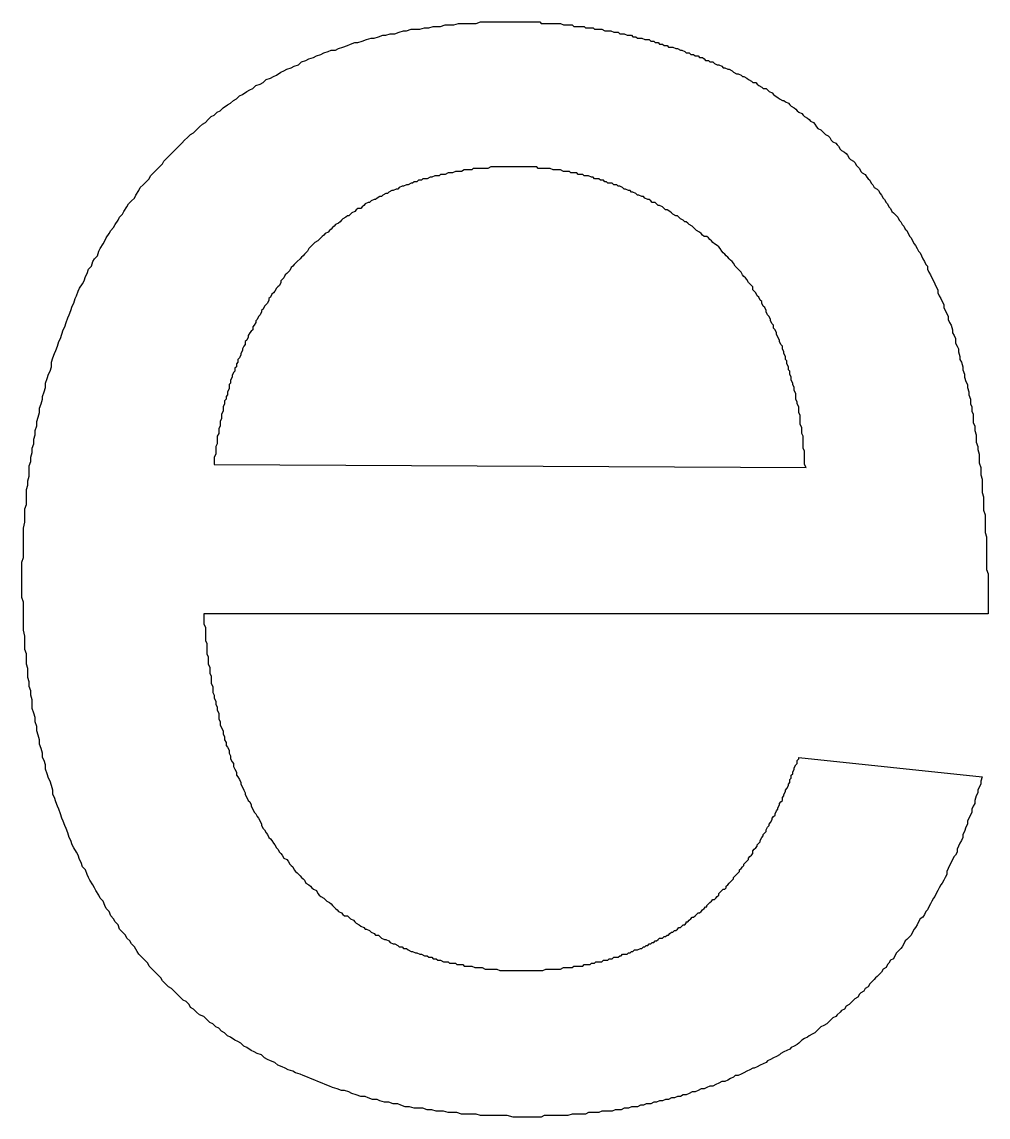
# Model space of a CAD drawing. Extents: x 6 to 282, y -60 to 50.
# Drawn here: x 123.85 to 157.39, y -0.87 to 37.14 of the extents above; entities that cross this region are included whole.
import ezdxf

# ---------------------------------------------------------------- set-up
doc = ezdxf.new("R2010")
doc.units = 0

msp = doc.modelspace()

# ---------------------------------------------------------------- linework, layer by layer
at = {"layer": 'Layer 0', "color": 1}
for points in [[(157.392303, 16.591944), (157.392303, 16.591944), (130.16713, 16.591944), (130.16713, 16.489206), (130.16713, 16.386469), (130.16713, 16.232365), (130.218506, 16.129629), (130.218506, 16.026892), (130.218506, 15.872787), (130.218506, 15.770051), (130.218506, 15.667315), (130.269867, 15.564578), (130.269867, 15.410473), (130.269867, 15.307736), (130.269867, 15.205), (130.321228, 15.102263), (130.321228, 14.948159), (130.321228, 14.845423), (130.372604, 14.742686), (130.372604, 14.63995), (130.372604, 14.537213), (130.423965, 14.434477), (130.423965, 14.33174), (130.423965, 14.177635), (130.475342, 14.074899), (130.475342, 13.972162), (130.475342, 13.869426), (130.526703, 13.766689), (130.526703, 13.663953), (130.578079, 13.561216), (130.578079, 13.45848), (130.62944, 13.355743), (130.62944, 13.253007), (130.680817, 13.15027), (130.680817, 13.047534), (130.680817, 12.944798), (130.732178, 12.842061), (130.732178, 12.739325), (130.783554, 12.636588), (130.834915, 12.533852), (130.834915, 12.431115), (130.886292, 12.328379), (130.886292, 12.225642), (130.937653, 12.122906), (130.937653, 12.020169), (130.989029, 11.968801), (131.04039, 11.866064), (131.04039, 11.763328), (131.091751, 11.660591), (131.091751, 11.557855), (131.143127, 11.455118), (131.194489, 11.40375), (131.194489, 11.301014), (131.245865, 11.198277), (131.297226, 11.095541), (131.297226, 10.992805), (131.348602, 10.941436), (131.399963, 10.838699), (131.45134, 10.735963), (131.45134, 10.684595), (131.502701, 10.581859), (131.554077, 10.479122), (131.605438, 10.376386), (131.605438, 10.325017), (131.656815, 10.222281), (131.708176, 10.119544), (131.759552, 10.068176), (131.810913, 9.96544), (131.810913, 9.914071), (131.862289, 9.811335), (131.913651, 9.708598), (131.965012, 9.657229), (132.016388, 9.554493), (132.067749, 9.503125), (132.119125, 9.400389), (132.170486, 9.297652), (132.170486, 9.246284), (132.221863, 9.143547), (132.273224, 9.092179), (132.3246, 8.989443), (132.375961, 8.938074), (132.427338, 8.835338), (132.478699, 8.78397), (132.530075, 8.732601), (132.581436, 8.629865), (132.632813, 8.578497), (132.684174, 8.47576), (132.73555, 8.424392), (132.786911, 8.321655), (132.838272, 8.270288), (132.889648, 8.218919), (132.94101, 8.116182), (133.043747, 8.064815), (133.095123, 8.013446), (133.146484, 7.910709), (133.197861, 7.859341), (133.249222, 7.807973), (133.300598, 7.705236), (133.351959, 7.653868), (133.403336, 7.6025), (133.506073, 7.499763), (133.557434, 7.448395), (133.608795, 7.397027), (133.660172, 7.345659), (133.711533, 7.242922), (133.81427, 7.191554), (133.865646, 7.140186), (133.917007, 7.088818), (133.968384, 7.037449), (134.071121, 6.986081), (134.122482, 6.883345), (134.173859, 6.831976), (134.22522, 6.780608), (134.327957, 6.72924), (134.379333, 6.677872), (134.430695, 6.626503), (134.533432, 6.575135), (134.584793, 6.523767), (134.636169, 6.472399), (134.738907, 6.369662), (134.790268, 6.318294), (134.841644, 6.266926), (134.944382, 6.215558), (134.995743, 6.164189), (135.047119, 6.112821), (135.149857, 6.112821), (135.201218, 6.061453), (135.252594, 6.010085), (135.355316, 5.958716), (135.406693, 5.907348), (135.458054, 5.85598), (135.560791, 5.804612), (135.612167, 5.753243), (135.714905, 5.701875), (135.766266, 5.650507), (135.817642, 5.650507), (135.92038, 5.599139), (135.971741, 5.547771), (136.074478, 5.496402), (136.125839, 5.445034), (136.228577, 5.445034), (136.279953, 5.393666), (136.331314, 5.342298), (136.434052, 5.290929), (136.485428, 5.290929), (136.588165, 5.239561), (136.639526, 5.188193), (136.742264, 5.136825), (136.79364, 5.136825), (136.896378, 5.085456), (136.947739, 5.034088), (137.050476, 5.034088), (137.101837, 4.98272), (137.204575, 4.98272), (137.255951, 4.931352), (137.358688, 4.879983), (137.410049, 4.879983), (137.512787, 4.828615), (137.564163, 4.828615), (137.666901, 4.777246), (137.718262, 4.777246), (137.820999, 4.725878), (137.923737, 4.725878), (137.975098, 4.67451), (138.077835, 4.67451), (138.129211, 4.623142), (138.231949, 4.623142), (138.28331, 4.571774), (138.386047, 4.571774), (138.488785, 4.520405), (138.540161, 4.520405), (138.642883, 4.520405), (138.69426, 4.469037), (138.796997, 4.469037), (138.899734, 4.469037), (138.951096, 4.417669), (139.053833, 4.417669), (139.15657, 4.417669), (139.207947, 4.366301), (139.310684, 4.366301), (139.413422, 4.366301), (139.464783, 4.366301), (139.56752, 4.314932), (139.670258, 4.314932), (139.721619, 4.314932), (139.824356, 4.314932), (139.927094, 4.263564), (139.97847, 4.263564), (140.081207, 4.263564), (140.183945, 4.263564), (140.286667, 4.263564), (140.338043, 4.263564), (140.440781, 4.212196), (140.543518, 4.212196), (140.646255, 4.212196), (140.697617, 4.212196), (140.800354, 4.212196), (140.903091, 4.212196), (141.005829, 4.212196), (141.057205, 4.212196), (141.159927, 4.212196), (141.262665, 4.212196), (141.314041, 4.212196), (141.365402, 4.212196), (141.46814, 4.212196), (141.519516, 4.212196), (141.570877, 4.212196), (141.673615, 4.212196), (141.724991, 4.212196), (141.827728, 4.212196), (141.879089, 4.212196), (141.930466, 4.212196), (142.033188, 4.263564), (142.084564, 4.263564), (142.135925, 4.263564), (142.238663, 4.263564), (142.290039, 4.263564), (142.3414, 4.263564), (142.444138, 4.263564), (142.495514, 4.263564), (142.546875, 4.263564), (142.649612, 4.314932), (142.700989, 4.314932), (142.75235, 4.314932), (142.855087, 4.314932), (142.906448, 4.314932), (142.957825, 4.314932), (143.009186, 4.366301), (143.111923, 4.366301), (143.1633, 4.366301), (143.214661, 4.366301), (143.317398, 4.366301), (143.368774, 4.417669), (143.420135, 4.417669), (143.471512, 4.417669), (143.574249, 4.417669), (143.62561, 4.469037), (143.676971, 4.469037), (143.728348, 4.469037), (143.779709, 4.520405), (143.882446, 4.520405), (143.933823, 4.520405), (143.985184, 4.520405), (144.03656, 4.571774), (144.087921, 4.571774), (144.190659, 4.571774), (144.242035, 4.623142), (144.293396, 4.623142), (144.344772, 4.623142), (144.396133, 4.67451), (144.498871, 4.67451), (144.550232, 4.67451), (144.601608, 4.725878), (144.652969, 4.725878), (144.704346, 4.777246), (144.755707, 4.777246), (144.858444, 4.777246), (144.909821, 4.828615), (144.961182, 4.828615), (145.012558, 4.879983), (145.063919, 4.879983), (145.115295, 4.931352), (145.166656, 4.931352), (145.218033, 4.931352), (145.320755, 4.98272), (145.372131, 4.98272), (145.423492, 5.034088), (145.474869, 5.034088), (145.52623, 5.085456), (145.577606, 5.085456), (145.628967, 5.136825), (145.680344, 5.136825), (145.731705, 5.188193), (145.783081, 5.188193), (145.834442, 5.239561), (145.885818, 5.239561), (145.93718, 5.290929), (145.988556, 5.342298), (146.091293, 5.342298), (146.142654, 5.393666), (146.194016, 5.393666), (146.245392, 5.445034), (146.296753, 5.445034), (146.348129, 5.496402), (146.39949, 5.547771), (146.450867, 5.547771), (146.502228, 5.599139), (146.553604, 5.599139), (146.604965, 5.650507), (146.656342, 5.701875), (146.707703, 5.701875), (146.759079, 5.753243), (146.81044, 5.804612), (146.861816, 5.804612), (146.913177, 5.85598), (146.913177, 5.907348), (146.964539, 5.907348), (147.015915, 5.958716), (147.067276, 6.010085), (147.118652, 6.061453), (147.170013, 6.061453), (147.22139, 6.112821), (147.272751, 6.164189), (147.324127, 6.215558), (147.375488, 6.215558), (147.426865, 6.266926), (147.478226, 6.318294), (147.529602, 6.369662), (147.580963, 6.421031), (147.632339, 6.421031), (147.632339, 6.472399), (147.683701, 6.523767), (147.735077, 6.575135), (147.786438, 6.626503), (147.837799, 6.677872), (147.889175, 6.677872), (147.940536, 6.72924), (147.991913, 6.780608), (148.043274, 6.831976), (148.043274, 6.883345), (148.09465, 6.934713), (148.146011, 6.986081), (148.197388, 7.037449), (148.248749, 7.037449), (148.300125, 7.088818), (148.300125, 7.140186), (148.351486, 7.191554), (148.402863, 7.242922), (148.454224, 7.294291), (148.5056, 7.345659), (148.556961, 7.397027), (148.556961, 7.448395), (148.608337, 7.499763), (148.659698, 7.551132), (148.71106, 7.6025), (148.762436, 7.653868), (148.762436, 7.705236), (148.813797, 7.756605), (148.865173, 7.807973), (148.916534, 7.859341), (148.916534, 7.910709), (148.967911, 7.962078), (149.019272, 8.013446), (149.070648, 8.064815), (149.070648, 8.116182), (149.122009, 8.167551), (149.173386, 8.218919), (149.224747, 8.270288), (149.224747, 8.373024), (149.276123, 8.424392), (149.327484, 8.47576), (149.37886, 8.527128), (149.37886, 8.578497), (149.430222, 8.629865), (149.481583, 8.681233), (149.481583, 8.732601), (149.532959, 8.835338), (149.58432, 8.886706), (149.58432, 8.938074), (149.635696, 8.989443), (149.687057, 9.040811), (149.687057, 9.092179), (149.738434, 9.194916), (149.789795, 9.246284), (149.789795, 9.297652), (149.841171, 9.34902), (149.892532, 9.451756), (149.892532, 9.503125), (149.943909, 9.554493), (149.99527, 9.605862), (149.99527, 9.657229), (150.046646, 9.759966), (150.098007, 9.811335), (150.098007, 9.862703), (150.149384, 9.96544), (150.149384, 10.016808), (150.200745, 10.068176), (150.252121, 10.119544), (150.252121, 10.222281), (150.303482, 10.273649), (150.303482, 10.325017), (150.354843, 10.427753), (150.354843, 10.479122), (150.406219, 10.53049), (150.457581, 10.633226), (150.457581, 10.684595), (150.508957, 10.735963), (150.508957, 10.838699), (150.560318, 10.890068), (150.560318, 10.992805), (150.611694, 11.044172), (150.611694, 11.095541), (150.663055, 11.198277), (150.663055, 11.249645), (150.714432, 11.352382), (150.765793, 11.40375), (150.765793, 11.506487), (150.817169, 11.557855), (150.817169, 11.609223), (157.186829, 10.941436), (157.135452, 10.787332), (157.135452, 10.684595), (157.084091, 10.581859), (157.032715, 10.479122), (157.032715, 10.376386), (156.981354, 10.273649), (156.929993, 10.119544), (156.929993, 10.016808), (156.878616, 9.914071), (156.827255, 9.811335), (156.827255, 9.708598), (156.775879, 9.605862), (156.724518, 9.503125), (156.673141, 9.400389), (156.673141, 9.297652), (156.62178, 9.194916), (156.570404, 9.040811), (156.519043, 8.938074), (156.519043, 8.835338), (156.467667, 8.732601), (156.416306, 8.629865), (156.364929, 8.527128), (156.313568, 8.424392), (156.313568, 8.321655), (156.262192, 8.218919), (156.210831, 8.167551), (156.159454, 8.064815), (156.108093, 7.962078), (156.056732, 7.859341), (156.005356, 7.756605), (155.953995, 7.653868), (155.953995, 7.551132), (155.902618, 7.448395), (155.851257, 7.345659), (155.799881, 7.242922), (155.74852, 7.191554), (155.697144, 7.088818), (155.645782, 6.986081), (155.594406, 6.883345), (155.543045, 6.780608), (155.491669, 6.72924), (155.440308, 6.626503), (155.388931, 6.523767), (155.33757, 6.421031), (155.286209, 6.318294), (155.234833, 6.266926), (155.183472, 6.164189), (155.132095, 6.061453), (155.029358, 6.010085), (154.977997, 5.907348), (154.92662, 5.804612), (154.875259, 5.701875), (154.823883, 5.650507), (154.772522, 5.547771), (154.721146, 5.445034), (154.669785, 5.393666), (154.567047, 5.290929), (154.515671, 5.239561), (154.46431, 5.136825), (154.412949, 5.034088), (154.361572, 4.98272), (154.258835, 4.879983), (154.207474, 4.828615), (154.156097, 4.725878), (154.104736, 4.623142), (154.001999, 4.571774), (153.950623, 4.469037), (153.899261, 4.417669), (153.847885, 4.314932), (153.745148, 4.263564), (153.693787, 4.160828), (153.64241, 4.109459), (153.539688, 4.006723), (153.488312, 3.955355), (153.436951, 3.903986), (153.334213, 3.80125), (153.282837, 3.749882), (153.231476, 3.647145), (153.128738, 3.595777), (153.077362, 3.493041), (152.974625, 3.441672), (152.923264, 3.390304), (152.871887, 3.287568), (152.769165, 3.236199), (152.717789, 3.184831), (152.615051, 3.082095), (152.56369, 3.030726), (152.460953, 2.979358), (152.409576, 2.876622), (152.306839, 2.825253), (152.255478, 2.773885), (152.15274, 2.671149), (152.101364, 2.619781), (151.998627, 2.568412), (151.947266, 2.517044), (151.844528, 2.414307), (151.793167, 2.362939), (151.69043, 2.311571), (151.587692, 2.260203), (151.536316, 2.208834), (151.433578, 2.106098), (151.382217, 2.05473), (151.27948, 2.003361), (151.176743, 1.951993), (151.125366, 1.900625), (151.022644, 1.849257), (150.919907, 1.797889), (150.817169, 1.695152), (150.765793, 1.643784), (150.663055, 1.592416), (150.560318, 1.541047), (150.508957, 1.489679), (150.406219, 1.438311), (150.303482, 1.386943), (150.200745, 1.335574), (150.149384, 1.284206), (150.046646, 1.232838), (149.943909, 1.18147), (149.841171, 1.130101), (149.738434, 1.078733), (149.687057, 1.027365), (149.58432, 0.975997), (149.481583, 0.924628), (149.37886, 0.87326), (149.276123, 0.821892), (149.224747, 0.821892), (149.122009, 0.770524), (149.019272, 0.719155), (148.916534, 0.667787), (148.813797, 0.616419), (148.71106, 0.565051), (148.608337, 0.565051), (148.556961, 0.513682), (148.454224, 0.462314), (148.351486, 0.410946), (148.248749, 0.359578), (148.146011, 0.359578), (148.043274, 0.308209), (147.940536, 0.256841), (147.837799, 0.205473), (147.735077, 0.205473), (147.632339, 0.154105), (147.529602, 0.102736), (147.426865, 0.102736), (147.324127, 0.051368), (147.22139, 0), (147.118652, 0), (147.015915, -0.051368), (146.913177, -0.102736), (146.81044, -0.102736), (146.707703, -0.154105), (146.604965, -0.154105), (146.502228, -0.205473), (146.39949, -0.205473), (146.296753, -0.256841), (146.194016, -0.256841), (146.091293, -0.308209), (145.988556, -0.308209), (145.885818, -0.359578), (145.783081, -0.359578), (145.680344, -0.410946), (145.52623, -0.410946), (145.423492, -0.462314), (145.320755, -0.462314), (145.218033, -0.513682), (145.115295, -0.513682), (145.012558, -0.513682), (144.909821, -0.565051), (144.755707, -0.565051), (144.652969, -0.616419), (144.550232, -0.616419), (144.447495, -0.616419), (144.344772, -0.667787), (144.190659, -0.667787), (144.087921, -0.667787), (143.985184, -0.667787), (143.882446, -0.719155), (143.779709, -0.719155), (143.62561, -0.719155), (143.522873, -0.719155), (143.420135, -0.770524), (143.317398, -0.770524), (143.1633, -0.770524), (143.060562, -0.770524), (142.957825, -0.770524), (142.803711, -0.821892), (142.700989, -0.821892), (142.598251, -0.821892), (142.495514, -0.821892), (142.3414, -0.821892), (142.238663, -0.821892), (142.135925, -0.821892), (141.981827, -0.821892), (141.879089, -0.87326), (141.724991, -0.87326), (141.622253, -0.87326), (141.519516, -0.87326), (141.365402, -0.87326), (141.211304, -0.87326), (141.057205, -0.87326), (140.903091, -0.87326), (140.697617, -0.821892), (140.543518, -0.821892), (140.389404, -0.821892), (140.235306, -0.821892), (140.081207, -0.821892), (139.927094, -0.821892), (139.772995, -0.821892), (139.618881, -0.770524), (139.464783, -0.770524), (139.259308, -0.770524), (139.105209, -0.770524), (138.951096, -0.719155), (138.796997, -0.719155), (138.642883, -0.719155), (138.488785, -0.667787), (138.334686, -0.667787), (138.231949, -0.667787), (138.077835, -0.616419), (137.923737, -0.616419), (137.769623, -0.565051), (137.615524, -0.565051), (137.461426, -0.565051), (137.307312, -0.513682), (137.153214, -0.513682), (136.9991, -0.462314), (136.896378, -0.410946), (136.742264, -0.410946), (136.588165, -0.359578), (136.434052, -0.359578), (136.279953, -0.308209), (136.177216, -0.256841), (136.023117, -0.256841), (135.869003, -0.205473), (135.766266, -0.154105), (135.612167, -0.154105), (135.458054, -0.102736), (135.303955, -0.051368), (135.201218, 0), (135.047119, 0.051368), (134.944382, 0.051368), (134.790268, 0.102736), (134.636169, 0.154105), (134.533432, 0.205473), (134.379333, 0.256841), (134.276596, 0.308209), (134.122482, 0.359578), (134.019745, 0.410946), (133.865646, 0.462314), (133.762909, 0.513682), (133.608795, 0.565051), (133.506073, 0.616419), (133.351959, 0.667787), (133.249222, 0.719155), (133.095123, 0.770524), (132.992386, 0.821892), (132.889648, 0.87326), (132.73555, 0.924628), (132.632813, 1.027365), (132.478699, 1.078733), (132.375961, 1.130101), (132.273224, 1.18147), (132.170486, 1.284206), (132.016388, 1.335574), (131.913651, 1.386943), (131.810913, 1.438311), (131.656815, 1.541047), (131.554077, 1.592416), (131.45134, 1.695152), (131.348602, 1.74652), (131.245865, 1.797889), (131.091751, 1.900625), (130.989029, 1.951993), (130.886292, 2.05473), (130.783554, 2.106098), (130.680817, 2.208834), (130.578079, 2.260203), (130.475342, 2.362939), (130.372604, 2.414307), (130.269867, 2.517044), (130.16713, 2.619781), (130.013031, 2.671149), (129.910294, 2.773885), (129.807556, 2.876622), (129.704819, 2.92799), (129.653442, 3.030726), (129.550705, 3.133463), (129.447968, 3.184831), (129.345245, 3.287568), (129.242508, 3.390304), (129.139771, 3.493041), (129.037033, 3.595777), (128.934296, 3.647145), (128.831558, 3.749882), (128.728821, 3.852618), (128.677444, 3.955355), (128.574722, 4.058091), (128.471985, 4.160828), (128.369247, 4.263564), (128.26651, 4.366301), (128.215134, 4.469037), (128.112396, 4.571774), (128.009659, 4.67451), (127.906929, 4.777246), (127.85556, 4.879983), (127.752823, 5.034088), (127.650085, 5.136825), (127.598717, 5.239561), (127.495979, 5.342298), (127.444611, 5.445034), (127.341873, 5.547771), (127.239143, 5.650507), (127.187775, 5.804612), (127.085037, 5.907348), (127.033669, 6.010085), (126.930931, 6.112821), (126.879562, 6.266926), (126.776825, 6.369662), (126.725456, 6.472399), (126.674088, 6.626503), (126.57135, 6.72924), (126.519981, 6.831976), (126.417252, 6.986081), (126.365883, 7.088818), (126.314514, 7.191554), (126.211777, 7.345659), (126.160408, 7.448395), (126.109039, 7.551132), (126.057671, 7.705236), (125.954933, 7.807973), (125.903564, 7.962078), (125.852196, 8.064815), (125.800827, 8.218919), (125.749458, 8.321655), (125.646729, 8.47576), (125.59536, 8.578497), (125.543991, 8.732601), (125.492622, 8.835338), (125.441254, 8.989443), (125.389885, 9.143547), (125.338516, 9.246284), (125.287148, 9.400389), (125.235779, 9.503125), (125.18441, 9.657229), (125.133041, 9.811335), (125.081673, 9.914071), (125.030304, 10.068176), (124.978935, 10.222281), (124.927567, 10.325017), (124.927567, 10.479122), (124.876198, 10.633226), (124.824829, 10.787332), (124.773468, 10.890068), (124.722099, 11.044172), (124.670731, 11.198277), (124.670731, 11.352382), (124.619362, 11.506487), (124.567993, 11.609223), (124.567993, 11.763328), (124.516624, 11.917433), (124.465256, 12.071537), (124.465256, 12.225642), (124.413887, 12.379746), (124.362518, 12.533852), (124.362518, 12.687956), (124.31115, 12.842061), (124.31115, 12.996165), (124.259781, 13.15027), (124.208412, 13.304376), (124.208412, 13.45848), (124.208412, 13.612585), (124.157043, 13.766689), (124.157043, 13.920794), (124.105675, 14.074899), (124.105675, 14.229004), (124.054306, 14.383108), (124.054306, 14.537213), (124.054306, 14.691318), (124.002937, 14.845423), (124.002937, 14.999527), (124.002937, 15.205), (123.951576, 15.359105), (123.951576, 15.513209), (123.951576, 15.667315), (123.951576, 15.821419), (123.900208, 16.026892), (123.900208, 16.180996), (123.900208, 16.335102), (123.900208, 16.489206), (123.900208, 16.694679), (123.900208, 16.848783), (123.900208, 17.00289), (123.848839, 17.156994), (123.848839, 17.362467), (123.848839, 17.516571), (123.848839, 17.722044), (123.848839, 17.876148), (123.848839, 18.030254), (123.848839, 18.235727), (123.848839, 18.389832), (123.900208, 18.543936), (123.900208, 18.749409), (123.900208, 18.903513), (123.900208, 19.057619), (123.900208, 19.263092), (123.900208, 19.417196), (123.900208, 19.571301), (123.951576, 19.776773), (123.951576, 19.93088), (123.951576, 20.084984), (123.951576, 20.239088), (124.002937, 20.393192), (124.002937, 20.598665), (124.002937, 20.752771), (124.002937, 20.906876), (124.054306, 21.06098), (124.054306, 21.215084), (124.105675, 21.36919), (124.105675, 21.574663), (124.105675, 21.728767), (124.157043, 21.882872), (124.157043, 22.036976), (124.208412, 22.191082), (124.208412, 22.345186), (124.259781, 22.49929), (124.259781, 22.653395), (124.31115, 22.807501), (124.31115, 22.961605), (124.362518, 23.115709), (124.362518, 23.269815), (124.413887, 23.42392), (124.465256, 23.578024), (124.465256, 23.732128), (124.516624, 23.886234), (124.567993, 24.040339), (124.567993, 24.143074), (124.619362, 24.29718), (124.670731, 24.451284), (124.670731, 24.605389), (124.722099, 24.759493), (124.773468, 24.913599), (124.824829, 25.016335), (124.876198, 25.170439), (124.876198, 25.324545), (124.927567, 25.478649), (124.978935, 25.632753), (125.030304, 25.735491), (125.081673, 25.889595), (125.133041, 26.043699), (125.18441, 26.146437), (125.235779, 26.300541), (125.287148, 26.454645), (125.338516, 26.557383), (125.389885, 26.711487), (125.441254, 26.865591), (125.492622, 26.968328), (125.543991, 27.122433), (125.59536, 27.276537), (125.646729, 27.379274), (125.69809, 27.533379), (125.749458, 27.636116), (125.800827, 27.79022), (125.852196, 27.892956), (125.954933, 28.047062), (126.006302, 28.149797), (126.057671, 28.303902), (126.109039, 28.406639), (126.160408, 28.560743), (126.263145, 28.663481), (126.314514, 28.817585), (126.365883, 28.920321), (126.46862, 29.023058), (126.519981, 29.177162), (126.57135, 29.2799), (126.674088, 29.434004), (126.725456, 29.536739), (126.776825, 29.639477), (126.879562, 29.793581), (126.930931, 29.896318), (127.033669, 29.999054), (127.085037, 30.101791), (127.187775, 30.255896), (127.239143, 30.358633), (127.341873, 30.461369), (127.393242, 30.564106), (127.495979, 30.71821), (127.547348, 30.820946), (127.650085, 30.923683), (127.752823, 31.026419), (127.804192, 31.129156), (127.906929, 31.28326), (127.958298, 31.385998), (128.061035, 31.488733), (128.163773, 31.591471), (128.26651, 31.694206), (128.317871, 31.796944), (128.420609, 31.899679), (128.523346, 32.002415), (128.626083, 32.105152), (128.728821, 32.20789), (128.780182, 32.310627), (128.882919, 32.413361), (128.985657, 32.516098), (129.088394, 32.618835), (129.191132, 32.721573), (129.293869, 32.824306), (129.396606, 32.927044), (129.499344, 33.029781), (129.602081, 33.132519), (129.704819, 33.235252), (129.807556, 33.286621), (129.910294, 33.389359), (130.013031, 33.492096), (130.115768, 33.594833), (130.218506, 33.646198), (130.321228, 33.748936), (130.423965, 33.851673), (130.526703, 33.903042), (130.62944, 34.005779), (130.732178, 34.057144), (130.834915, 34.159882), (130.989029, 34.262619), (131.091751, 34.313988), (131.194489, 34.416725), (131.297226, 34.46809), (131.399963, 34.570827), (131.502701, 34.622196), (131.656815, 34.724934), (131.759552, 34.776302), (131.862289, 34.827671), (131.965012, 34.930405), (132.119125, 34.981773), (132.221863, 35.033142), (132.3246, 35.13588), (132.478699, 35.187248), (132.581436, 35.238617), (132.684174, 35.289982), (132.838272, 35.392719), (132.94101, 35.444088), (133.043747, 35.495457), (133.197861, 35.546825), (133.300598, 35.598194), (133.454697, 35.649563), (133.557434, 35.752296), (133.711533, 35.803665), (133.81427, 35.855034), (133.968384, 35.906403), (134.071121, 35.957771), (134.22522, 36.00914), (134.327957, 36.060509), (134.482056, 36.111874), (134.584793, 36.163242), (134.738907, 36.163242), (134.841644, 36.214611), (134.995743, 36.26598), (135.149857, 36.317348), (135.252594, 36.368717), (135.406693, 36.420086), (135.50943, 36.420086), (135.663528, 36.471455), (135.817642, 36.522823), (135.971741, 36.574188), (136.074478, 36.574188), (136.228577, 36.625557), (136.38269, 36.676926), (136.485428, 36.676926), (136.639526, 36.728294), (136.79364, 36.728294), (136.947739, 36.779663), (137.101837, 36.831032), (137.204575, 36.831032), (137.358688, 36.882401), (137.512787, 36.882401), (137.666901, 36.882401), (137.820999, 36.933769), (137.975098, 36.933769), (138.129211, 36.985134), (138.28331, 36.985134), (138.386047, 36.985134), (138.540161, 37.036503), (138.69426, 37.036503), (138.848358, 37.036503), (139.002472, 37.087872), (139.15657, 37.087872), (139.310684, 37.087872), (139.464783, 37.087872), (139.618881, 37.087872), (139.772995, 37.13924), (139.97847, 37.13924), (140.132568, 37.13924), (140.286667, 37.13924), (140.440781, 37.13924), (140.594879, 37.13924), (140.748993, 37.13924), (140.85173, 37.13924), (140.903091, 37.13924), (141.005829, 37.13924), (141.108566, 37.13924), (141.159927, 37.13924), (141.262665, 37.13924), (141.314041, 37.13924), (141.416779, 37.13924), (141.46814, 37.13924), (141.570877, 37.13924), (141.673615, 37.13924), (141.724991, 37.13924), (141.827728, 37.13924), (141.879089, 37.087872), (141.981827, 37.087872), (142.084564, 37.087872), (142.135925, 37.087872), (142.238663, 37.087872), (142.290039, 37.087872), (142.392776, 37.087872), (142.444138, 37.087872), (142.546875, 37.087872), (142.649612, 37.036503), (142.700989, 37.036503), (142.803711, 37.036503), (142.855087, 37.036503), (142.957825, 37.036503), (143.009186, 36.985134), (143.111923, 36.985134), (143.214661, 36.985134), (143.266037, 36.985134), (143.368774, 36.985134), (143.420135, 36.933769), (143.522873, 36.933769), (143.574249, 36.933769), (143.676971, 36.933769), (143.728348, 36.882401), (143.831085, 36.882401), (143.933823, 36.882401), (143.985184, 36.882401), (144.087921, 36.831032), (144.139297, 36.831032), (144.242035, 36.831032), (144.293396, 36.831032), (144.396133, 36.779663), (144.447495, 36.779663), (144.550232, 36.779663), (144.601608, 36.728294), (144.704346, 36.728294), (144.755707, 36.728294), (144.858444, 36.676926), (144.909821, 36.676926), (145.012558, 36.676926), (145.063919, 36.625557), (145.166656, 36.625557), (145.218033, 36.574188), (145.320755, 36.574188), (145.372131, 36.574188), (145.474869, 36.522823), (145.52623, 36.522823), (145.628967, 36.522823), (145.680344, 36.471455), (145.783081, 36.471455), (145.834442, 36.420086), (145.93718, 36.420086), (145.988556, 36.368717), (146.091293, 36.368717), (146.142654, 36.317348), (146.245392, 36.317348), (146.296753, 36.26598), (146.39949, 36.26598), (146.450867, 36.26598), (146.553604, 36.214611), (146.604965, 36.214611), (146.707703, 36.163242), (146.759079, 36.163242), (146.861816, 36.111874), (146.913177, 36.060509), (147.015915, 36.060509), (147.067276, 36.00914), (147.170013, 36.00914), (147.22139, 35.957771), (147.324127, 35.957771), (147.375488, 35.906403), (147.478226, 35.906403), (147.529602, 35.855034), (147.580963, 35.803665), (147.683701, 35.803665), (147.735077, 35.752296), (147.837799, 35.752296), (147.889175, 35.700928), (147.991913, 35.649563), (148.043274, 35.649563), (148.146011, 35.598194), (148.197388, 35.546825), (148.248749, 35.546825), (148.351486, 35.495457), (148.402863, 35.495457), (148.5056, 35.444088), (148.556961, 35.392719), (148.659698, 35.341351), (148.71106, 35.341351), (148.813797, 35.289982), (148.865173, 35.238617), (148.916534, 35.238617), (149.019272, 35.187248), (149.070648, 35.13588), (149.173386, 35.084511), (149.224747, 35.033142), (149.327484, 35.033142), (149.37886, 34.981773), (149.430222, 34.930405), (149.532959, 34.879036), (149.58432, 34.827671), (149.687057, 34.827671), (149.738434, 34.776302), (149.789795, 34.724934), (149.892532, 34.673565), (149.943909, 34.622196), (149.99527, 34.570827), (150.098007, 34.519459), (150.149384, 34.46809), (150.252121, 34.416725), (150.303482, 34.416725), (150.354843, 34.365356), (150.457581, 34.313988), (150.508957, 34.262619), (150.560318, 34.21125), (150.663055, 34.159882), (150.714432, 34.108513), (150.765793, 34.057144), (150.817169, 34.005779), (150.919907, 33.954411), (150.971268, 33.903042), (151.022644, 33.851673), (151.125366, 33.800304), (151.176743, 33.748936), (151.228104, 33.697567), (151.330841, 33.646198), (151.382217, 33.594833), (151.433578, 33.492096), (151.484955, 33.440727), (151.587692, 33.389359), (151.639053, 33.33799), (151.69043, 33.286621), (151.741791, 33.235252), (151.844528, 33.183887), (151.895905, 33.132519), (151.947266, 33.029781), (151.998627, 32.978413), (152.101364, 32.927044), (152.15274, 32.875675), (152.204102, 32.824306), (152.255478, 32.721573), (152.306839, 32.670204), (152.409576, 32.618835), (152.460953, 32.567467), (152.512314, 32.516098), (152.56369, 32.413361), (152.615051, 32.361992), (152.717789, 32.310627), (152.769165, 32.259258), (152.820526, 32.156521), (152.871887, 32.105152), (152.923264, 32.053783), (152.974625, 31.951048), (153.026001, 31.899679), (153.128738, 31.84831), (153.180099, 31.745575), (153.231476, 31.694206), (153.282837, 31.642838), (153.334213, 31.540102), (153.385574, 31.488733), (153.436951, 31.385998), (153.539688, 31.334629), (153.591049, 31.28326), (153.64241, 31.180525), (153.693787, 31.129156), (153.745148, 31.026419), (153.796524, 30.975052), (153.847885, 30.872314), (153.899261, 30.820946), (153.950623, 30.71821), (154.001999, 30.666842), (154.05336, 30.564106), (154.104736, 30.512737), (154.207474, 30.41), (154.258835, 30.358633), (154.310211, 30.255896), (154.361572, 30.204527), (154.412949, 30.101791), (154.46431, 30.050423), (154.515671, 29.947687), (154.567047, 29.896318), (154.618408, 29.793581), (154.669785, 29.690845), (154.721146, 29.639477), (154.772522, 29.536739), (154.823883, 29.434004), (154.875259, 29.382635), (154.92662, 29.2799), (154.977997, 29.177162), (155.029358, 29.125793), (155.080734, 29.023058), (155.132095, 28.920321), (155.183472, 28.817585), (155.234833, 28.714848), (155.286209, 28.663481), (155.286209, 28.560743), (155.33757, 28.458008), (155.388931, 28.35527), (155.440308, 28.252535), (155.491669, 28.149797), (155.543045, 28.047062), (155.594406, 27.944324), (155.645782, 27.841589), (155.645782, 27.738852), (155.697144, 27.636116), (155.74852, 27.533379), (155.799881, 27.430643), (155.851257, 27.327906), (155.851257, 27.22517), (155.902618, 27.122433), (155.953995, 27.019697), (156.005356, 26.91696), (156.005356, 26.814224), (156.056732, 26.711487), (156.108093, 26.608751), (156.159454, 26.454645), (156.159454, 26.35191), (156.210831, 26.249172), (156.262192, 26.146437), (156.262192, 25.992331), (156.313568, 25.889595), (156.364929, 25.786858), (156.364929, 25.684122), (156.416306, 25.530018), (156.416306, 25.42728), (156.467667, 25.324545), (156.519043, 25.170439), (156.519043, 25.067703), (156.570404, 24.913599), (156.570404, 24.810862), (156.62178, 24.656757), (156.673141, 24.55402), (156.673141, 24.451284), (156.724518, 24.29718), (156.724518, 24.194443), (156.775879, 24.040339), (156.775879, 23.886234), (156.827255, 23.783497), (156.827255, 23.629393), (156.878616, 23.526655), (156.878616, 23.372551), (156.878616, 23.218447), (156.929993, 23.115709), (156.929993, 22.961605), (156.981354, 22.807501), (156.981354, 22.704763), (156.981354, 22.550659), (157.032715, 22.396555), (157.032715, 22.293818), (157.084091, 22.139713), (157.084091, 21.985609), (157.084091, 21.831503), (157.135452, 21.677399), (157.135452, 21.574663), (157.135452, 21.420557), (157.186829, 21.266453), (157.186829, 21.112349), (157.186829, 20.958244), (157.186829, 20.804138), (157.23819, 20.650034), (157.23819, 20.49593), (157.23819, 20.341825), (157.23819, 20.187719), (157.289566, 20.033615), (157.289566, 19.879511), (157.289566, 19.725407), (157.289566, 19.571301), (157.289566, 19.417196), (157.340927, 19.263092), (157.340927, 19.108986), (157.340927, 18.954882), (157.340927, 18.800777), (157.340927, 18.595304), (157.340927, 18.4412), (157.340927, 18.287094), (157.340927, 18.13299), (157.392303, 17.978886), (157.392303, 17.773413), (157.392303, 17.619308), (157.392303, 17.465202), (157.392303, 17.311098), (157.392303, 17.105625), (157.392303, 16.951521), (157.392303, 16.797417), (157.392303, 16.591944)], [(151.074005, 21.677399), (151.074005, 21.677399), (151.022644, 21.780136), (151.022644, 21.882872), (151.022644, 21.985609), (151.022644, 22.088345), (151.022644, 22.242449), (150.971268, 22.345186), (150.971268, 22.447922), (150.971268, 22.550659), (150.971268, 22.653395), (150.971268, 22.756132), (150.919907, 22.858868), (150.919907, 22.961605), (150.919907, 23.064342), (150.86853, 23.167078), (150.86853, 23.269815), (150.86853, 23.372551), (150.86853, 23.475288), (150.817169, 23.578024), (150.817169, 23.680761), (150.817169, 23.783497), (150.765793, 23.886234), (150.765793, 23.937601), (150.714432, 24.040339), (150.714432, 24.143074), (150.714432, 24.245811), (150.663055, 24.348547), (150.663055, 24.451284), (150.611694, 24.55402), (150.611694, 24.605389), (150.560318, 24.708126), (150.560318, 24.810862), (150.508957, 24.913599), (150.508957, 25.016335), (150.457581, 25.067703), (150.457581, 25.170439), (150.406219, 25.273176), (150.406219, 25.375912), (150.354843, 25.42728), (150.354843, 25.530018), (150.303482, 25.632753), (150.303482, 25.684122), (150.252121, 25.786858), (150.252121, 25.889595), (150.200745, 25.940964), (150.149384, 26.043699), (150.149384, 26.095068), (150.098007, 26.197803), (150.046646, 26.300541), (150.046646, 26.35191), (149.99527, 26.454645), (149.943909, 26.506014), (149.943909, 26.608751), (149.892532, 26.660118), (149.841171, 26.762856), (149.841171, 26.814224), (149.789795, 26.91696), (149.738434, 26.968328), (149.687057, 27.071064), (149.687057, 27.122433), (149.635696, 27.22517), (149.58432, 27.276537), (149.532959, 27.379274), (149.532959, 27.430643), (149.481583, 27.48201), (149.430222, 27.584747), (149.37886, 27.636116), (149.327484, 27.738852), (149.276123, 27.79022), (149.224747, 27.841589), (149.224747, 27.944324), (149.173386, 27.995693), (149.122009, 28.047062), (149.070648, 28.098429), (149.019272, 28.201166), (148.967911, 28.252535), (148.916534, 28.303902), (148.865173, 28.35527), (148.813797, 28.458008), (148.762436, 28.509375), (148.71106, 28.560743), (148.659698, 28.612112), (148.608337, 28.663481), (148.556961, 28.766216), (148.5056, 28.817585), (148.454224, 28.868954), (148.402863, 28.920321), (148.351486, 28.971689), (148.300125, 29.023058), (148.248749, 29.074427), (148.197388, 29.125793), (148.146011, 29.177162), (148.09465, 29.2799), (148.043274, 29.331266), (147.991913, 29.382635), (147.889175, 29.434004), (147.837799, 29.485373), (147.786438, 29.536739), (147.735077, 29.588108), (147.683701, 29.639477), (147.632339, 29.690845), (147.529602, 29.690845), (147.478226, 29.742214), (147.426865, 29.793581), (147.375488, 29.84495), (147.272751, 29.896318), (147.22139, 29.947687), (147.170013, 29.999054), (147.118652, 30.050423), (147.015915, 30.101791), (146.964539, 30.15316), (146.913177, 30.204527), (146.861816, 30.204527), (146.81044, 30.255896), (146.707703, 30.307264), (146.656342, 30.358633), (146.604965, 30.41), (146.553604, 30.41), (146.450867, 30.461369), (146.39949, 30.512737), (146.348129, 30.564106), (146.245392, 30.615473), (146.194016, 30.615473), (146.142654, 30.666842), (146.091293, 30.71821), (145.988556, 30.769579), (145.93718, 30.769579), (145.885818, 30.820946), (145.834442, 30.872314), (145.731705, 30.872314), (145.680344, 30.923683), (145.628967, 30.975052), (145.577606, 30.975052), (145.474869, 31.026419), (145.423492, 31.077787), (145.372131, 31.077787), (145.269394, 31.129156), (145.218033, 31.129156), (145.166656, 31.180525), (145.063919, 31.231892), (145.012558, 31.231892), (144.961182, 31.28326), (144.909821, 31.28326), (144.807083, 31.334629), (144.755707, 31.334629), (144.704346, 31.385998), (144.601608, 31.437365), (144.550232, 31.437365), (144.498871, 31.488733), (144.396133, 31.488733), (144.344772, 31.540102), (144.293396, 31.540102), (144.190659, 31.540102), (144.139297, 31.591471), (144.087921, 31.591471), (144.03656, 31.642838), (143.933823, 31.642838), (143.882446, 31.694206), (143.831085, 31.694206), (143.728348, 31.694206), (143.676971, 31.745575), (143.62561, 31.745575), (143.522873, 31.796944), (143.471512, 31.796944), (143.368774, 31.796944), (143.317398, 31.84831), (143.266037, 31.84831), (143.1633, 31.84831), (143.111923, 31.899679), (143.060562, 31.899679), (142.957825, 31.899679), (142.906448, 31.899679), (142.855087, 31.951048), (142.75235, 31.951048), (142.700989, 31.951048), (142.649612, 31.951048), (142.546875, 32.002415), (142.495514, 32.002415), (142.392776, 32.002415), (142.3414, 32.002415), (142.290039, 32.002415), (142.187302, 32.053783), (142.135925, 32.053783), (142.084564, 32.053783), (141.981827, 32.053783), (141.930466, 32.053783), (141.827728, 32.053783), (141.776352, 32.053783), (141.724991, 32.105152), (141.622253, 32.105152), (141.570877, 32.105152), (141.46814, 32.105152), (141.416779, 32.105152), (141.365402, 32.105152), (141.262665, 32.105152), (141.211304, 32.105152), (141.108566, 32.105152), (141.057205, 32.105152), (141.005829, 32.105152), (140.903091, 32.105152), (140.800354, 32.105152), (140.748993, 32.105152), (140.646255, 32.105152), (140.543518, 32.105152), (140.440781, 32.105152), (140.389404, 32.105152), (140.286667, 32.105152), (140.183945, 32.105152), (140.132568, 32.105152), (140.029831, 32.053783), (139.927094, 32.053783), (139.875732, 32.053783), (139.772995, 32.053783), (139.721619, 32.053783), (139.618881, 32.053783), (139.516144, 32.053783), (139.464783, 32.002415), (139.362045, 32.002415), (139.259308, 32.002415), (139.207947, 32.002415), (139.105209, 31.951048), (139.053833, 31.951048), (138.951096, 31.951048), (138.899734, 31.951048), (138.796997, 31.899679), (138.69426, 31.899679), (138.642883, 31.899679), (138.540161, 31.84831), (138.488785, 31.84831), (138.386047, 31.84831), (138.334686, 31.796944), (138.231949, 31.796944), (138.180573, 31.796944), (138.077835, 31.745575), (138.026474, 31.745575), (137.923737, 31.694206), (137.87236, 31.694206), (137.769623, 31.694206), (137.718262, 31.642838), (137.615524, 31.642838), (137.564163, 31.591471), (137.461426, 31.591471), (137.410049, 31.540102), (137.358688, 31.540102), (137.255951, 31.488733), (137.204575, 31.488733), (137.101837, 31.437365), (137.050476, 31.437365), (136.947739, 31.385998), (136.896378, 31.334629), (136.845001, 31.334629), (136.742264, 31.28326), (136.690903, 31.28326), (136.588165, 31.231892), (136.536789, 31.180525), (136.485428, 31.180525), (136.38269, 31.129156), (136.331314, 31.077787), (136.279953, 31.077787), (136.177216, 31.026419), (136.125839, 30.975052), (136.074478, 30.975052), (135.971741, 30.923683), (135.92038, 30.872314), (135.869003, 30.872314), (135.766266, 30.820946), (135.714905, 30.769579), (135.663528, 30.71821), (135.612167, 30.666842), (135.50943, 30.666842), (135.458054, 30.615473), (135.406693, 30.564106), (135.303955, 30.512737), (135.252594, 30.461369), (135.201218, 30.41), (135.149857, 30.41), (135.09848, 30.358633), (134.995743, 30.307264), (134.944382, 30.255896), (134.893005, 30.204527), (134.841644, 30.15316), (134.738907, 30.101791), (134.687531, 30.050423), (134.636169, 29.999054), (134.584793, 29.947687), (134.533432, 29.896318), (134.482056, 29.84495), (134.379333, 29.793581), (134.327957, 29.742214), (134.276596, 29.690845), (134.22522, 29.639477), (134.173859, 29.588108), (134.122482, 29.536739), (134.019745, 29.485373), (133.968384, 29.434004), (133.917007, 29.382635), (133.865646, 29.331266), (133.81427, 29.2799), (133.762909, 29.177162), (133.711533, 29.125793), (133.660172, 29.074427), (133.608795, 29.023058), (133.557434, 28.971689), (133.506073, 28.920321), (133.403336, 28.817585), (133.351959, 28.766216), (133.300598, 28.714848), (133.249222, 28.663481), (133.197861, 28.612112), (133.146484, 28.509375), (133.095123, 28.458008), (133.043747, 28.406639), (132.992386, 28.35527), (132.94101, 28.252535), (132.889648, 28.201166), (132.838272, 28.149797), (132.838272, 28.098429), (132.786911, 27.995693), (132.73555, 27.944324), (132.684174, 27.892956), (132.632813, 27.79022), (132.581436, 27.738852), (132.530075, 27.687483), (132.478699, 27.584747), (132.427338, 27.533379), (132.427338, 27.48201), (132.375961, 27.379274), (132.3246, 27.327906), (132.273224, 27.276537), (132.221863, 27.173801), (132.170486, 27.122433), (132.170486, 27.071064), (132.119125, 26.968328), (132.067749, 26.91696), (132.016388, 26.814224), (131.965012, 26.762856), (131.965012, 26.711487), (131.913651, 26.608751), (131.862289, 26.557383), (131.862289, 26.454645), (131.810913, 26.403278), (131.759552, 26.35191), (131.708176, 26.249172), (131.708176, 26.197803), (131.656815, 26.095068), (131.605438, 26.043699), (131.605438, 25.940964), (131.554077, 25.889595), (131.502701, 25.786858), (131.502701, 25.735491), (131.45134, 25.632753), (131.45134, 25.581385), (131.399963, 25.478649), (131.348602, 25.42728), (131.348602, 25.324545), (131.297226, 25.273176), (131.297226, 25.170439), (131.245865, 25.119072), (131.245865, 25.016335), (131.194489, 24.964966), (131.143127, 24.86223), (131.143127, 24.810862), (131.091751, 24.708126), (131.091751, 24.605389), (131.04039, 24.55402), (131.04039, 24.451284), (131.04039, 24.399916), (130.989029, 24.29718), (130.989029, 24.194443), (130.937653, 24.143074), (130.937653, 24.040339), (130.886292, 23.98897), (130.886292, 23.886234), (130.834915, 23.783497), (130.834915, 23.732128), (130.834915, 23.629393), (130.783554, 23.526655), (130.783554, 23.475288), (130.783554, 23.372551), (130.732178, 23.269815), (130.732178, 23.218447), (130.732178, 23.115709), (130.680817, 23.012974), (130.680817, 22.910236), (130.680817, 22.858868), (130.62944, 22.756132), (130.62944, 22.653395), (130.62944, 22.602028), (130.62944, 22.49929), (130.578079, 22.396555), (130.578079, 22.293818), (130.578079, 22.242449), (130.578079, 22.139713), (130.526703, 22.036976), (130.526703, 21.93424), (130.526703, 21.831503), (130.526703, 21.780136), (151.074005, 21.677399)]]:
    msp.add_lwpolyline(points, dxfattribs=at)

doc.saveas('drawing.dxf')
